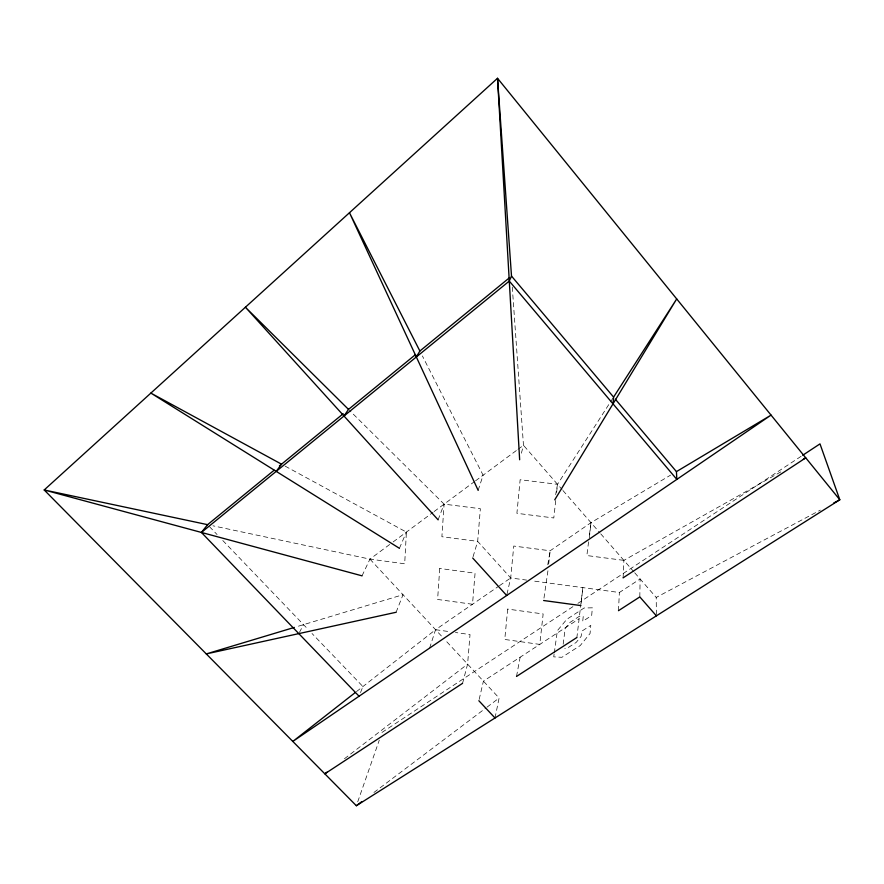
<?xml version="1.0" encoding="UTF-8"?>
<svg xmlns="http://www.w3.org/2000/svg" width="884" height="884" viewBox="0 0 884 884"><rect width="100%" height="100%" fill="white"/><g stroke="black" fill="none" stroke-linecap="round" stroke-linejoin="round"><path stroke-width="0.66" stroke-dasharray="4.42 3.31" d="M639.817 596.921L640.115 578.976L619.375 592.501L531.969 580.81M623.109 577.849L623.883 560.368L781.821 471.327M618.48 610.689L619.375 592.501M285.178 466.155L406.397 532.091L404.684 563.782L369.932 559.13L212.956 525.803M462.575 683.321L467.592 664.138L470.023 634.557L455.437 632.502M506.974 594.247L510.687 577.959L513.759 546.047L550.157 550.776L590.987 522.665L670.58 475.128M589.363 537.914L590.987 522.665L589.263 536.367M581.175 603.01L582.843 587.617L576.887 637.508M547.936 570.777L543.627 600.512M548.677 564.114L550.157 550.776L547.24 567.826M555.727 500.466L553.793 517.969L516.908 513.317L520.146 479.736L557.517 484.31L613.584 397.104M556.622 492.388L557.517 484.31L555.671 494.653M588.578 541.848L586.865 555.55L623.883 560.368M563.174 644.226L565.23 628.226L570.058 622.38L579.02 616.524L583.23 616.491L582.733 621.33L591.672 615.518L592.368 607.816L584.103 607.993L566.755 619.352L557.384 630.657L554.279 652.933M554.091 654.237L553.727 656.856L561.915 657.298L580.236 645.563L590.059 633.496L590.788 625.364L581.716 631.231L581.186 636.292L576.191 642.414L566.887 648.403L564.777 648.315M516.51 676.437L520.135 657.21M495.007 717.985L499.117 698.029L444.707 639.541M479.161 699.421L483.415 681.155L578.921 618.877M521.383 453.183L523.472 445.282L512.278 287.09M473.073 556.71L477.669 541.362L480.355 508.709L444.099 504.134L349.478 410.375M429.624 648.082L435.558 629.695L498.333 586.468M478.145 490.322L483.106 475.216L422.386 355.943M357.711 801.854L379.291 740.14M438.099 519.825L444.099 504.134L441.889 536.71L477.669 541.362L510.687 577.959L526.654 580.103M396.109 612.269L403.016 594.7L295.643 627.021M360.517 692.592L362.926 686.559L312.008 633.496M399.424 548.312L406.397 532.091M362.042 575.838L369.932 559.13L392.032 542.743M299.4 632.491L303.521 624.645M356.451 691.62L435.558 629.695L450.144 631.751M344.451 758.748L467.592 664.138M373.932 792.462L485.935 707.974M487.04 707.145L499.117 698.029M393.137 541.925L433.005 512.355M434.121 511.538L474.432 481.636M475.515 480.841L516.919 450.133M518.013 449.326L523.472 445.282L562.047 489.493M499.46 585.694L510.687 577.959M381.987 732.427L573.329 606.38M577.937 603.341L801.545 456.034M656.381 614.524L656.215 597.429L820.352 510.112M209.486 526.643L217.088 534.566M222.779 540.5L308.24 629.563M369.932 559.13L443.801 638.557M562.942 490.521L599.871 532.853M600.766 533.87L633.806 571.738M634.701 572.777L656.215 597.429M439.724 568.467L437.613 599.462L472.509 604.258L475.062 573.197L439.724 568.467M507.681 609.087L504.764 639.464L539.781 644.403L543.152 613.96L507.681 609.087"/><path stroke-width="1.33" d="M613.01 403.855L613.584 397.104L676.702 298.936L554.743 499.825M359.07 696.227L201.419 532.444L509.283 281.079L511.504 276.084L497.515 78.278L44.2 489.968L356.363 805.722L839.8 499.769L819.987 443.878L802.694 455.271M416.331 356.97L419.878 351.025L509.372 277.83M344.009 416.021L348.506 409.402L415.613 354.517M276.217 471.371L281.543 464.177L150.866 393.093L399.424 548.312M201.419 532.444L207.585 524.665L274.139 470.222M279.421 465.901L343.191 413.745M355.368 692.47L292.814 741.433L771.058 415.115L676.437 471.625L676.835 479.404L509.283 281.079M327.014 772.152L324.837 773.82L462.575 683.321M356.363 805.722L361.854 801.578M623.109 577.849L805.755 457.846L803.357 459.194M516.51 676.437L576.887 637.508M618.48 610.689L639.817 596.921L656.392 615.839M833.722 503.007L839.8 499.769L497.515 78.278L519.648 459.757M294.328 627.419L206.292 653.917L396.109 612.269M543.627 600.512L580.899 605.584M207.585 524.665L44.2 489.968L362.042 575.838M348.506 409.402L245.409 307.234L438.099 519.825M478.852 700.725L495.007 717.985M472.686 557.992L506.687 595.496M511.504 276.084L613.584 397.104M615.352 399.203L676.437 471.625M419.878 351.025L349.478 212.735L478.145 490.322"/></g></svg>
